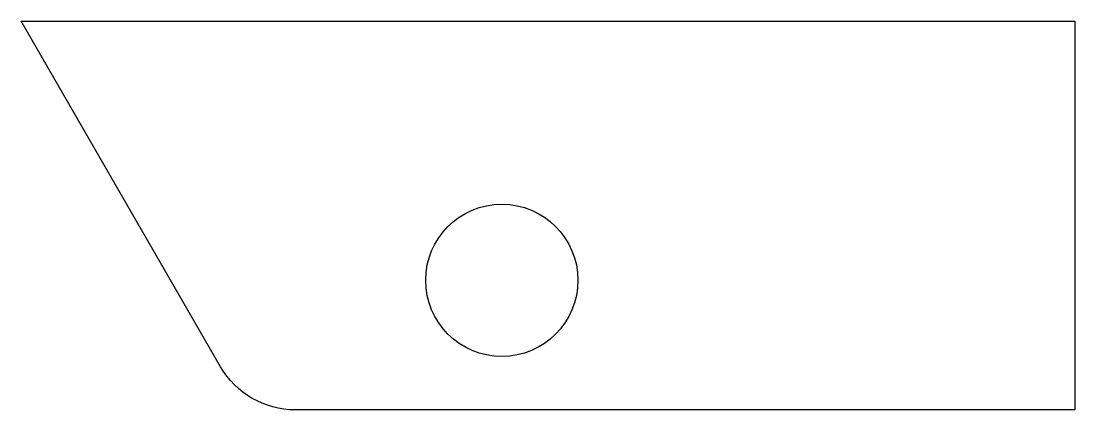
# Model space of a CAD drawing. Header units: millimetres. Extents: x -116 to 6, y 700 to 745.
import ezdxf

# ---------------------------------------------------------------- set-up
doc = ezdxf.new("R2010")
doc.units = ezdxf.units.MM
doc.layers.get('0').update_dxf_attribs({"linetype": 'CONTINUOUS'})

msp = doc.modelspace()

# ---------------------------------------------------------------- linework, layer by layer
msp.add_lwpolyline([(-83.9, 700.4, -0.267949), (-92.56, 705.4), (-115.65, 745.4), (6.35, 745.4), (6.35, 700.4)], format="xyb", close=True)
msp.add_circle((-60, 715.4), 8.81)

doc.saveas('drawing.dxf')
